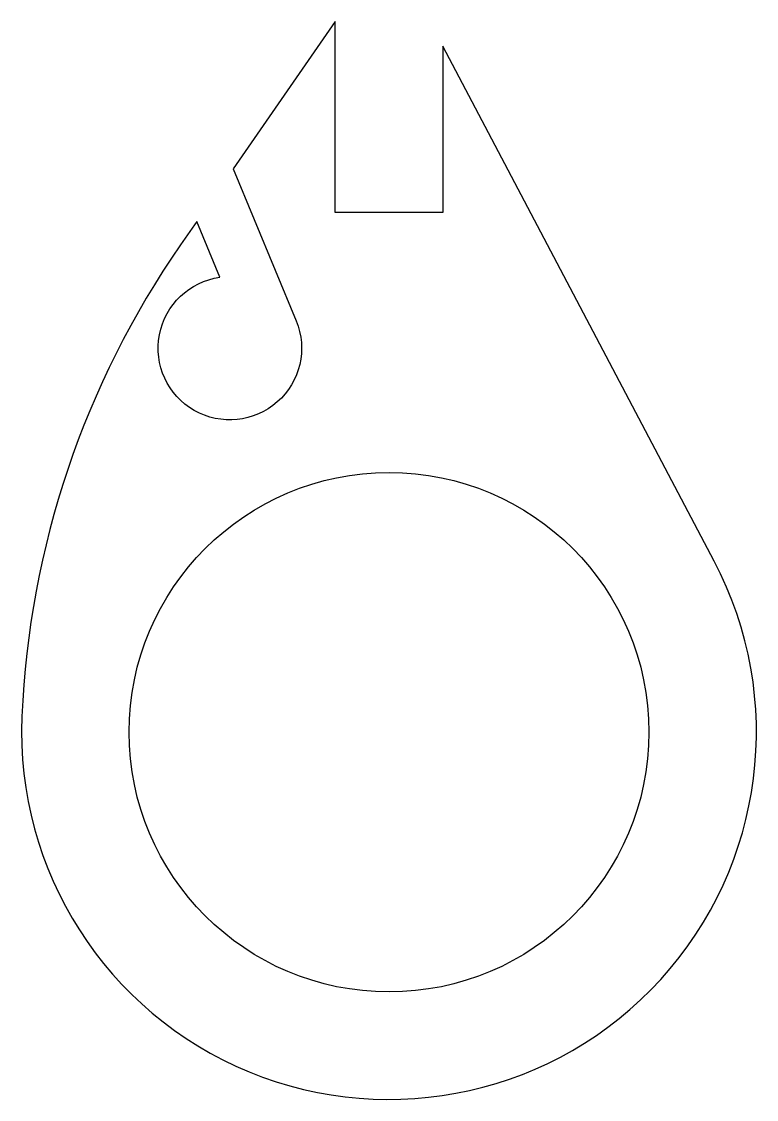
# Model space of a CAD drawing. Header units: millimetres. Extents: x -10.3 to 10.2, y -10.3 to 19.8.
import ezdxf

# ---------------------------------------------------------------- set-up
doc = ezdxf.new("R2010")
doc.units = ezdxf.units.MM
doc.layers.get('0').update_dxf_attribs({"linetype": 'CONTINUOUS'})

msp = doc.modelspace()

# ---------------------------------------------------------------- linework, layer by layer
msp.add_lwpolyline([(-2.591, 11.482, -2.923988), (-4.718, 12.697), (-5.363, 14.255), (-5.817, 13.599, 0.141611), (-10.241, 0.44, 1.305922), (9.07, 4.776), (1.5, 19.151), (1.5, 14.5), (-1.5, 14.5), (-1.5, 19.834), (-4.347, 15.722)], format="xyb", close=True)
msp.add_circle((0, 0), 7.25)

doc.saveas('drawing.dxf')
